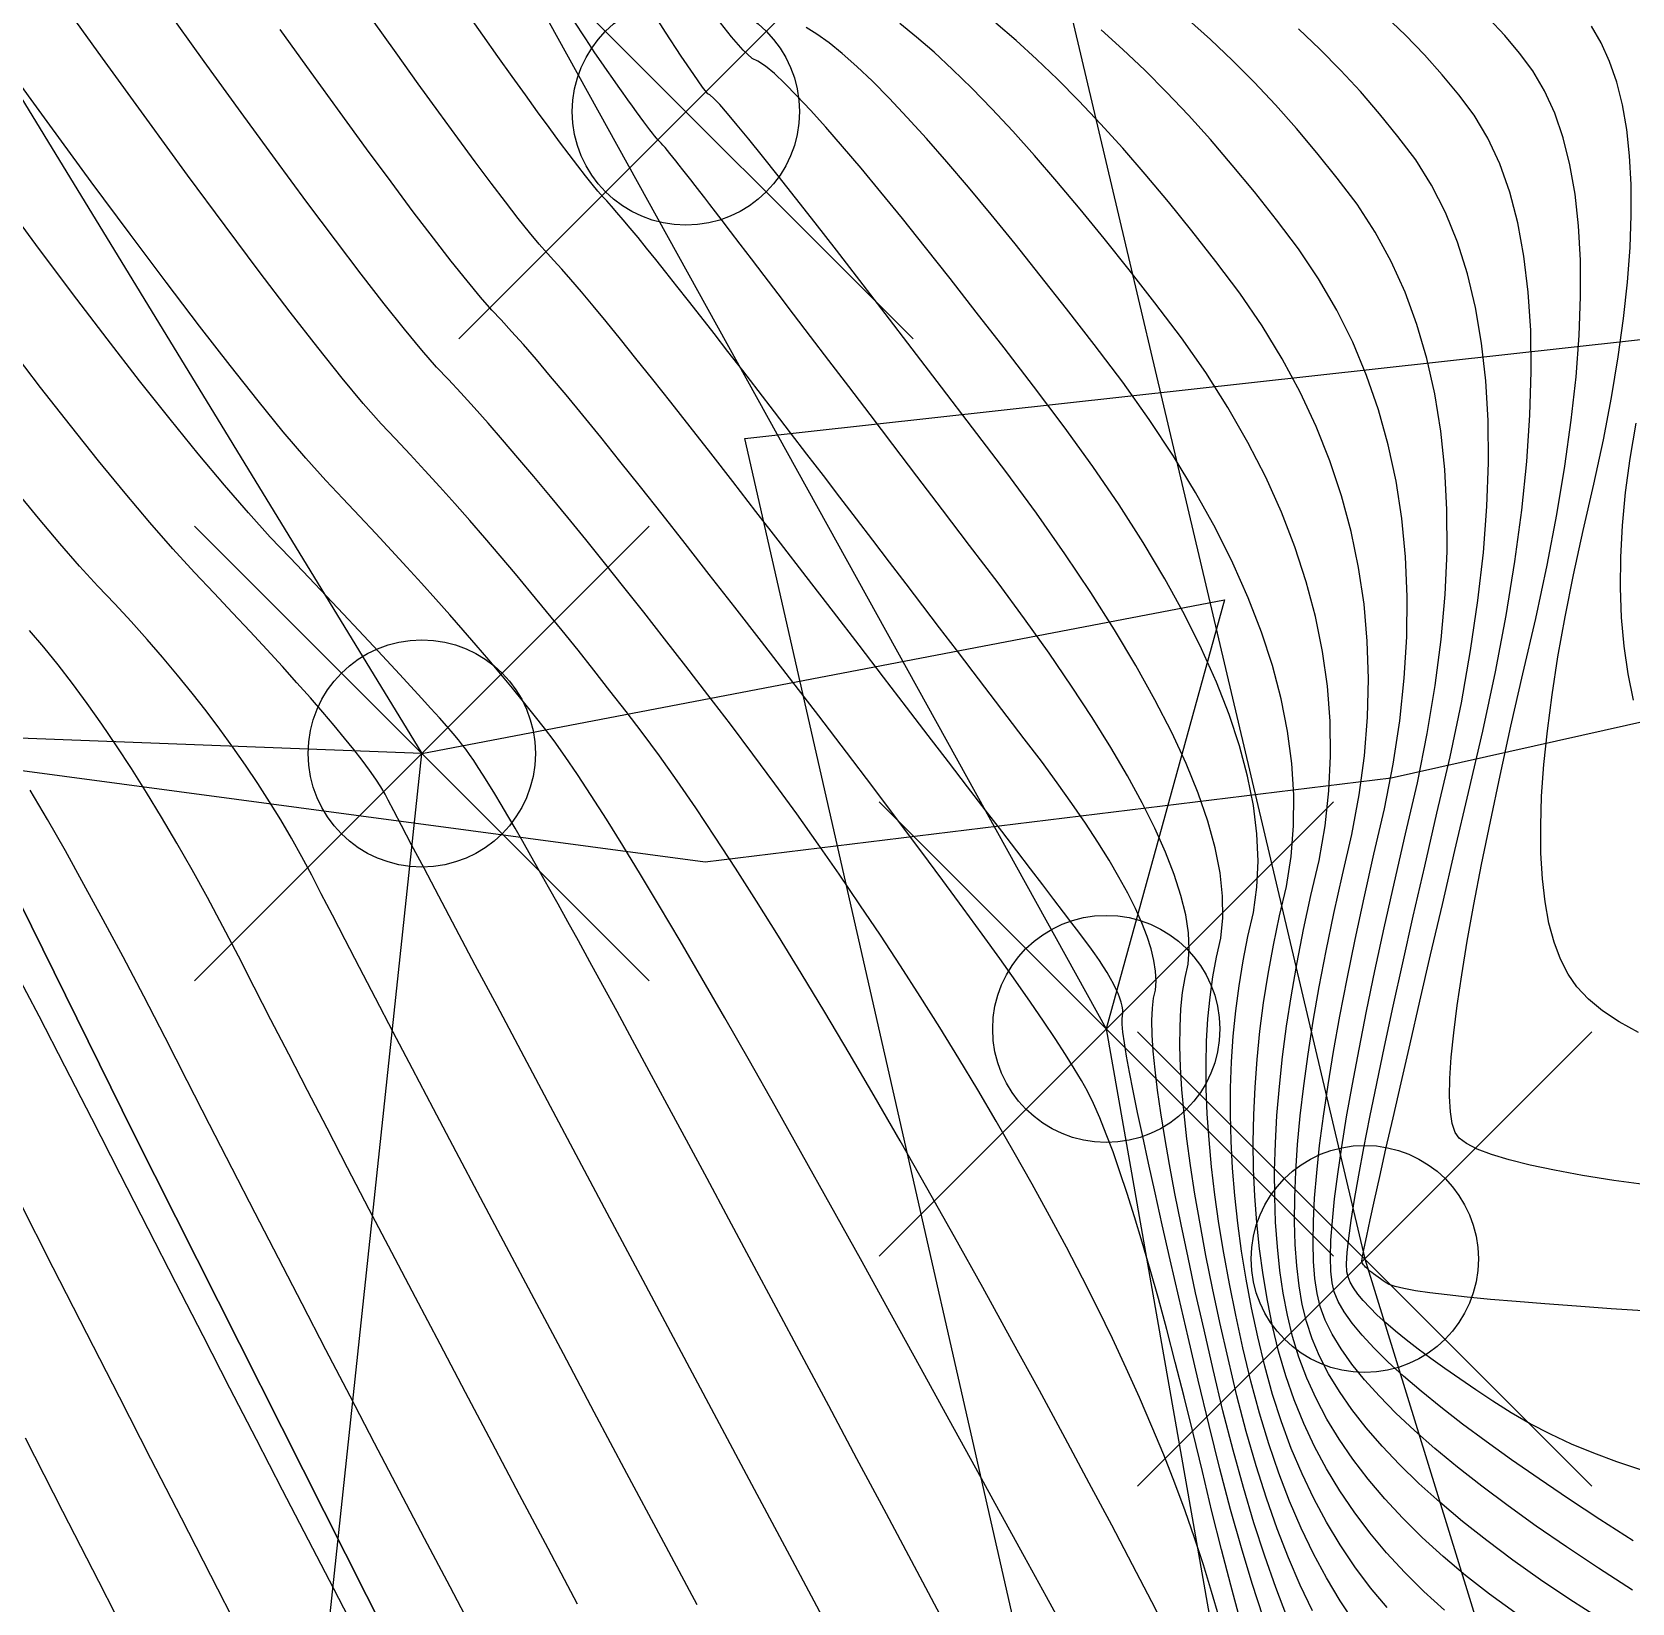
# Model space of a CAD drawing. Extents: x 83 to 1412852, y -76 to 4931706.
# Drawn here: x 1412638.54 to 1412644.17, y 4931551.01 to 4931556.54 of the extents above; entities that cross this region are included whole.
import ezdxf

# ---------------------------------------------------------------- set-up
doc = ezdxf.new("R2010")
doc.units = 0
doc.header["$MEASUREMENT"] = 0
doc.header["$PDMODE"] = 35
doc.header["$PDSIZE"] = 0.8
doc.layers.get('0').update_dxf_attribs({"color": 1, "linetype": 'CONTINUOUS'})
for name, color, linetype in [('Ground topo-Rev01', 1, 'CONTINUOUS'), ('New scratch layer', 1, 'CONTINUOUS'), ('nz-property-titles(LINZ DOWNLOAD)', 1, 'CONTINUOUS')]:
    doc.layers.add(name, color=color, linetype=linetype)

msp = doc.modelspace()

# ---------------------------------------------------------------- linework, layer by layer
for points in [[(1412628.11, 4931577.5), (1412633.05, 4931574.19), (1412634.96, 4931570.18), (1412641.65, 4931558.92), (1412643.23, 4931552.22), (1412645.18, 4931545.9), (1412648.78, 4931537.03), (1412651.34, 4931534.66), (1412654.11, 4931534.38), (1412662.28, 4931539.83)], [(1412637.51, 4931561.72), (1412642.32, 4931553.03), (1412642.88, 4931549.84), (1412643.18, 4931547.95), (1412643.64, 4931546.41)], [(1412642.5417, 4931550.8924), (1412642.4802, 4931551.0131), (1412642.4128, 4931551.1431), (1412642.3395, 4931551.2825), (1412642.2603, 4931551.4312), (1412642.1753, 4931551.5892), (1412642.0844, 4931551.7566), (1412641.9876, 4931551.9334), (1412641.8849, 4931552.1194), (1412641.7851, 4931552.2985), (1412641.6881, 4931552.4707), (1412641.594, 4931552.6358), (1412641.5027, 4931552.794), (1412641.4143, 4931552.9452), (1412641.3287, 4931553.0894), (1412641.246, 4931553.2266), (1412641.1661, 4931553.3569), (1412641.089, 4931553.4802), (1412641.0148, 4931553.5965), (1412640.9434, 4931553.7058), (1412640.8749, 4931553.8082), (1412640.8092, 4931553.9036), (1412640.7464, 4931553.992), (1412640.6864, 4931554.0734), (1412640.6292, 4931554.1479), (1412640.5725, 4931554.221), (1412640.5161, 4931554.2928), (1412640.4601, 4931554.3634), (1412640.4045, 4931554.4326), (1412640.3492, 4931554.5005), (1412640.2944, 4931554.5671), (1412640.2399, 4931554.6324), (1412640.1858, 4931554.6963), (1412640.1321, 4931554.759), (1412640.0788, 4931554.8204), (1412640.0258, 4931554.8804), (1412639.9732, 4931554.9391), (1412639.9211, 4931554.9966), (1412639.8693, 4931555.0527), (1412639.8178, 4931555.1075), (1412639.7668, 4931555.161), (1412639.7042, 4931555.2324), (1412639.63, 4931555.3217), (1412639.5442, 4931555.429), (1412639.4468, 4931555.5541), (1412639.3378, 4931555.6971), (1412639.2173, 4931555.8581), (1412639.0851, 4931556.0369), (1412638.9414, 4931556.2337), (1412638.7861, 4931556.4484), (1412638.6192, 4931556.6809)], [(1412642.7171, 4931550.958), (1412642.6909, 4931551.0497), (1412642.6622, 4931551.1429), (1412642.631, 4931551.2376), (1412642.5973, 4931551.3336), (1412642.561, 4931551.4311), (1412642.5222, 4931551.5299), (1412642.4808, 4931551.6302), (1412642.4369, 4931551.7319), (1412642.3905, 4931551.8351), (1412642.3416, 4931551.9396), (1412642.2901, 4931552.0456), (1412642.2361, 4931552.153), (1412642.1796, 4931552.2618), (1412642.1205, 4931552.372), (1412642.059, 4931552.4837), (1412641.9962, 4931552.5948), (1412641.9323, 4931552.7056), (1412641.8673, 4931552.8158), (1412641.8011, 4931552.9256), (1412641.7337, 4931553.0349), (1412641.6652, 4931553.1438), (1412641.5956, 4931553.2522), (1412641.5248, 4931553.3601), (1412641.4528, 4931553.4676), (1412641.3797, 4931553.5746), (1412641.3055, 4931553.6812), (1412641.2301, 4931553.7873), (1412641.1535, 4931553.8929), (1412641.0758, 4931553.9981), (1412640.9969, 4931554.1028), (1412640.9169, 4931554.207), (1412640.8393, 4931554.3074), (1412640.7641, 4931554.4041), (1412640.6913, 4931554.497), (1412640.6208, 4931554.5861), (1412640.5528, 4931554.6715), (1412640.4871, 4931554.753), (1412640.4238, 4931554.8308), (1412640.3629, 4931554.9048), (1412640.3044, 4931554.9751), (1412640.2483, 4931555.0415), (1412640.1946, 4931555.1042), (1412640.1433, 4931555.1631), (1412640.0944, 4931555.2182), (1412640.0478, 4931555.2695), (1412640.0037, 4931555.3171), (1412639.9619, 4931555.3608), (1412639.9103, 4931555.4198), (1412639.8489, 4931555.4938), (1412639.7777, 4931555.5831), (1412639.6966, 4931555.6874), (1412639.6057, 4931555.807), (1412639.505, 4931555.9417), (1412639.3945, 4931556.0915), (1412639.2741, 4931556.2565), (1412639.1439, 4931556.4366), (1412639.0039, 4931556.6319)], [(1412642.9562, 4931550.9607), (1412642.9165, 4931551.0635), (1412642.8777, 4931551.1735), (1412642.8397, 4931551.2907), (1412642.8026, 4931551.4151), (1412642.7663, 4931551.5467), (1412642.7308, 4931551.6855), (1412642.6962, 4931551.8314), (1412642.6642, 4931551.97), (1412642.6347, 4931552.1013), (1412642.6079, 4931552.2252), (1412642.5836, 4931552.3418), (1412642.5618, 4931552.4509), (1412642.5427, 4931552.5528), (1412642.5261, 4931552.6473), (1412642.5121, 4931552.7344), (1412642.5007, 4931552.8142), (1412642.4919, 4931552.8866), (1412642.4856, 4931552.9517), (1412642.4819, 4931553.0095), (1412642.4808, 4931553.0598), (1412642.4823, 4931553.1028), (1412642.4863, 4931553.1385), (1412642.4929, 4931553.1668), (1412642.4954, 4931553.1983), (1412642.4937, 4931553.233), (1412642.4877, 4931553.2708), (1412642.4777, 4931553.3118), (1412642.4634, 4931553.356), (1412642.445, 4931553.4034), (1412642.4224, 4931553.4539), (1412642.3956, 4931553.5076), (1412642.3647, 4931553.5645), (1412642.3296, 4931553.6246), (1412642.2903, 4931553.6878), (1412642.2468, 4931553.7543), (1412642.1992, 4931553.8238), (1412642.1474, 4931553.8966), (1412642.0914, 4931553.9725), (1412642.0312, 4931554.0517), (1412641.9712, 4931554.1305), (1412641.9115, 4931554.209), (1412641.8519, 4931554.2872), (1412641.7924, 4931554.3652), (1412641.7332, 4931554.4428), (1412641.6742, 4931554.5202), (1412641.6154, 4931554.5973), (1412641.5567, 4931554.6741), (1412641.4982, 4931554.7506), (1412641.44, 4931554.8268), (1412641.3819, 4931554.9027), (1412641.324, 4931554.9783), (1412641.2662, 4931555.0536), (1412641.2087, 4931555.1287), (1412641.1514, 4931555.2034), (1412641.0942, 4931555.2779), (1412641.0398, 4931555.3486), (1412640.988, 4931555.4155), (1412640.939, 4931555.4788), (1412640.8927, 4931555.5383), (1412640.849, 4931555.594), (1412640.8081, 4931555.646), (1412640.7698, 4931555.6943), (1412640.7343, 4931555.7388), (1412640.7015, 4931555.7796), (1412640.6714, 4931555.8166), (1412640.6439, 4931555.8499), (1412640.6192, 4931555.8795), (1412640.5972, 4931555.9053), (1412640.5778, 4931555.9274), (1412640.5612, 4931555.9457), (1412640.5473, 4931555.9603), (1412640.5301, 4931555.9799), (1412640.5096, 4931556.0046), (1412640.4859, 4931556.0344), (1412640.4589, 4931556.0691), (1412640.4286, 4931556.109), (1412640.395, 4931556.1539), (1412640.3582, 4931556.2038), (1412640.318, 4931556.2588), (1412640.2746, 4931556.3189), (1412640.228, 4931556.384), (1412640.178, 4931556.4541), (1412640.1248, 4931556.5293), (1412640.0683, 4931556.6096)], [(1412643.1937, 4931550.9402), (1412643.1429, 4931551.0163), (1412643.0948, 4931551.097), (1412643.0491, 4931551.1823), (1412643.006, 4931551.2722), (1412642.9655, 4931551.3667), (1412642.9275, 4931551.4657), (1412642.892, 4931551.5693), (1412642.8591, 4931551.6775), (1412642.8287, 4931551.7903), (1412642.8009, 4931551.9076), (1412642.7758, 4931552.0218), (1412642.7534, 4931552.1327), (1412642.7336, 4931552.2404), (1412642.7166, 4931552.3449), (1412642.7023, 4931552.4463), (1412642.6907, 4931552.5444), (1412642.6819, 4931552.6393), (1412642.6757, 4931552.731), (1412642.6722, 4931552.8195), (1412642.6714, 4931552.9048), (1412642.6733, 4931552.9869), (1412642.678, 4931553.0658), (1412642.6853, 4931553.1415), (1412642.6953, 4931553.2139), (1412642.7081, 4931553.2832), (1412642.7235, 4931553.3493), (1412642.7307, 4931553.4208), (1412642.7297, 4931553.4977), (1412642.7204, 4931553.5801), (1412642.7028, 4931553.668), (1412642.6771, 4931553.7613), (1412642.6431, 4931553.86), (1412642.6008, 4931553.9642), (1412642.5503, 4931554.0738), (1412642.4915, 4931554.1888), (1412642.4245, 4931554.3093), (1412642.3493, 4931554.4353), (1412642.2658, 4931554.5666), (1412642.1741, 4931554.7035), (1412642.0741, 4931554.8457), (1412641.9659, 4931554.9934), (1412641.8494, 4931555.1466), (1412641.7398, 4931555.2904), (1412641.637, 4931555.4248), (1412641.5411, 4931555.5498), (1412641.452, 4931555.6655), (1412641.3698, 4931555.7718), (1412641.2945, 4931555.8687), (1412641.226, 4931555.9563), (1412641.1643, 4931556.0345), (1412641.1095, 4931556.1033), (1412641.0616, 4931556.1627), (1412641.0205, 4931556.2128), (1412640.9862, 4931556.2535), (1412640.9588, 4931556.2848), (1412640.9383, 4931556.3068), (1412640.9246, 4931556.3193), (1412640.9177, 4931556.3226), (1412640.8986, 4931556.3463), (1412640.8673, 4931556.3905), (1412640.8236, 4931556.4552), (1412640.7678, 4931556.5404), (1412640.6996, 4931556.6461)], [(1412642.8718, 4931550.9591), (1412642.8338, 4931551.0769), (1412642.7959, 4931551.2032), (1412642.7579, 4931551.338), (1412642.7199, 4931551.4813), (1412642.6819, 4931551.6331), (1412642.6439, 4931551.7933), (1412642.6084, 4931551.9442), (1412642.5754, 4931552.0856), (1412642.545, 4931552.2176), (1412642.517, 4931552.3402), (1412642.4916, 4931552.4533), (1412642.4687, 4931552.557), (1412642.4483, 4931552.6513), (1412642.4304, 4931552.7361), (1412642.415, 4931552.8116), (1412642.4021, 4931552.8776), (1412642.3917, 4931552.9341), (1412642.3839, 4931552.9813), (1412642.3786, 4931553.019), (1412642.3757, 4931553.0473), (1412642.3754, 4931553.0662), (1412642.3776, 4931553.0756), (1412642.3785, 4931553.0861), (1412642.3779, 4931553.0977), (1412642.3759, 4931553.1103), (1412642.3726, 4931553.1239), (1412642.3678, 4931553.1387), (1412642.3617, 4931553.1545), (1412642.3541, 4931553.1713), (1412642.3452, 4931553.1892), (1412642.3349, 4931553.2082), (1412642.3232, 4931553.2282), (1412642.3101, 4931553.2493), (1412642.2956, 4931553.2714), (1412642.2797, 4931553.2946), (1412642.2625, 4931553.3189), (1412642.2438, 4931553.3442), (1412642.2237, 4931553.3706), (1412642.199, 4931553.403), (1412642.1695, 4931553.4416), (1412642.1354, 4931553.4863), (1412642.0965, 4931553.5371), (1412642.053, 4931553.594), (1412642.0047, 4931553.657), (1412641.9518, 4931553.7262), (1412641.8941, 4931553.8014), (1412641.8318, 4931553.8827), (1412641.7647, 4931553.9702), (1412641.693, 4931554.0637), (1412641.6165, 4931554.1634), (1412641.5354, 4931554.2691), (1412641.4495, 4931554.381), (1412641.359, 4931554.499), (1412641.2637, 4931554.6231), (1412641.173, 4931554.7409), (1412641.0867, 4931554.8526), (1412641.005, 4931554.9579), (1412640.9278, 4931555.0571), (1412640.855, 4931555.15), (1412640.7868, 4931555.2367), (1412640.7231, 4931555.3171), (1412640.6639, 4931555.3913), (1412640.6091, 4931555.4593), (1412640.5589, 4931555.521), (1412640.5132, 4931555.5765), (1412640.472, 4931555.6258), (1412640.4353, 4931555.6688), (1412640.4031, 4931555.7056), (1412640.3754, 4931555.7361), (1412640.3522, 4931555.7605), (1412640.3235, 4931555.7932), (1412640.2894, 4931555.8343), (1412640.2498, 4931555.8839), (1412640.2048, 4931555.9419), (1412640.1543, 4931556.0083), (1412640.0983, 4931556.0831), (1412640.0369, 4931556.1664), (1412639.9701, 4931556.258), (1412639.8977, 4931556.3581), (1412639.8199, 4931556.4666), (1412639.7367, 4931556.5835)], [(1412643.0457, 4931550.981), (1412643.0026, 4931551.0715), (1412642.9613, 4931551.1678), (1412642.9216, 4931551.2701), (1412642.8836, 4931551.3782), (1412642.8473, 4931551.4922), (1412642.8127, 4931551.6121), (1412642.7798, 4931551.7379), (1412642.7486, 4931551.8695), (1412642.72, 4931551.9959), (1412642.6941, 4931552.117), (1412642.6708, 4931552.2328), (1412642.6501, 4931552.3433), (1412642.6321, 4931552.4486), (1412642.6167, 4931552.5486), (1412642.604, 4931552.6433), (1412642.5939, 4931552.7327), (1412642.5864, 4931552.8169), (1412642.5816, 4931552.8957), (1412642.5795, 4931552.9693), (1412642.5799, 4931553.0376), (1412642.583, 4931553.1006), (1412642.5888, 4931553.1584), (1412642.5972, 4931553.2109), (1412642.6082, 4931553.2581), (1412642.6123, 4931553.3105), (1412642.6094, 4931553.3683), (1412642.5996, 4931553.4314), (1412642.5828, 4931553.4997), (1412642.559, 4931553.5734), (1412642.5283, 4931553.6523), (1412642.4907, 4931553.7366), (1412642.4461, 4931553.8261), (1412642.3945, 4931553.9209), (1412642.336, 4931554.021), (1412642.2705, 4931554.1264), (1412642.198, 4931554.2371), (1412642.1186, 4931554.3531), (1412642.0323, 4931554.4743), (1412641.939, 4931554.6009), (1412641.8387, 4931554.7328), (1412641.7435, 4931554.8579), (1412641.6534, 4931554.9764), (1412641.5683, 4931555.0882), (1412641.4884, 4931555.1933), (1412641.4135, 4931555.2917), (1412641.3437, 4931555.3834), (1412641.2789, 4931555.4684), (1412641.2193, 4931555.5468), (1412641.1647, 4931555.6184), (1412641.1152, 4931555.6834), (1412641.0708, 4931555.7416), (1412641.0314, 4931555.7932), (1412640.9971, 4931555.8381), (1412640.9679, 4931555.8763), (1412640.9438, 4931555.9078), (1412640.9247, 4931555.9326), (1412640.9066, 4931555.9562), (1412640.8893, 4931555.9785), (1412640.873, 4931555.9996), (1412640.8576, 4931556.0194), (1412640.843, 4931556.038), (1412640.8294, 4931556.0553), (1412640.8166, 4931556.0714), (1412640.8048, 4931556.0863), (1412640.7938, 4931556.0999), (1412640.7838, 4931556.1122), (1412640.7746, 4931556.1233), (1412640.7664, 4931556.1332), (1412640.7591, 4931556.1418), (1412640.7526, 4931556.1491), (1412640.7471, 4931556.1552), (1412640.7424, 4931556.1601), (1412640.7367, 4931556.1666), (1412640.7299, 4931556.1749), (1412640.722, 4931556.1848), (1412640.713, 4931556.1964), (1412640.7029, 4931556.2097), (1412640.6917, 4931556.2246), (1412640.6794, 4931556.2413), (1412640.666, 4931556.2596), (1412640.6515, 4931556.2796), (1412640.636, 4931556.3013), (1412640.6193, 4931556.3247), (1412640.6016, 4931556.3498), (1412640.5828, 4931556.3765), (1412640.5628, 4931556.405), (1412640.5418, 4931556.4351), (1412640.5197, 4931556.4669), (1412640.4871, 4931556.516), (1412640.4439, 4931556.5824)], [(1412643.3088, 4931550.9923), (1412643.2504, 4931551.0626), (1412643.1954, 4931551.1362), (1412643.1438, 4931551.213), (1412643.0956, 4931551.2932), (1412643.0508, 4931551.3766), (1412643.0093, 4931551.4633), (1412642.9713, 4931551.5532), (1412642.9367, 4931551.6464), (1412642.9055, 4931551.7429), (1412642.8777, 4931551.8427), (1412642.8532, 4931551.9457), (1412642.8316, 4931552.0476), (1412642.8127, 4931552.1484), (1412642.7965, 4931552.248), (1412642.7832, 4931552.3465), (1412642.7726, 4931552.4439), (1412642.7648, 4931552.5402), (1412642.7597, 4931552.6353), (1412642.7574, 4931552.7293), (1412642.7579, 4931552.8221), (1412642.7612, 4931552.9139), (1412642.7672, 4931553.0045), (1412642.776, 4931553.0939), (1412642.7875, 4931553.1823), (1412642.8019, 4931553.2695), (1412642.8189, 4931553.3555), (1412642.8388, 4931553.4405), (1412642.8506, 4931553.5291), (1412642.8544, 4931553.6213), (1412642.8501, 4931553.7171), (1412642.8379, 4931553.8166), (1412642.8175, 4931553.9197), (1412642.7892, 4931554.0264), (1412642.7527, 4931554.1367), (1412642.7083, 4931554.2507), (1412642.6558, 4931554.3683), (1412642.5953, 4931554.4895), (1412642.5267, 4931554.6144), (1412642.4501, 4931554.7429), (1412642.3655, 4931554.875), (1412642.2728, 4931555.0108), (1412642.1721, 4931555.1502), (1412642.0633, 4931555.2932), (1412641.9601, 4931555.4279), (1412641.8624, 4931555.5542), (1412641.7702, 4931555.6722), (1412641.6835, 4931555.7819), (1412641.6023, 4931555.8832), (1412641.5266, 4931555.9762), (1412641.4565, 4931556.0609), (1412641.3918, 4931556.1372), (1412641.3327, 4931556.2052), (1412641.2791, 4931556.2648), (1412641.231, 4931556.3161), (1412641.1884, 4931556.3591), (1412641.1513, 4931556.3938), (1412641.1197, 4931556.4201), (1412641.0937, 4931556.438), (1412641.0732, 4931556.4477), (1412641.0421, 4931556.476), (1412641.0004, 4931556.5231), (1412640.9483, 4931556.5888)], [(1412643.5104, 4931550.9837), (1412643.4384, 4931551.0489), (1412643.3706, 4931551.116), (1412643.3071, 4931551.185), (1412643.2478, 4931551.2561), (1412643.1928, 4931551.3291), (1412643.142, 4931551.404), (1412643.0955, 4931551.481), (1412643.0532, 4931551.5599), (1412643.0152, 4931551.6407), (1412642.9814, 4931551.7235), (1412642.9519, 4931551.8083), (1412642.9266, 4931551.8951), (1412642.9056, 4931551.9838), (1412642.8873, 4931552.0735), (1412642.872, 4931552.1641), (1412642.8594, 4931552.2556), (1412642.8497, 4931552.3481), (1412642.8428, 4931552.4416), (1412642.8388, 4931552.536), (1412642.8376, 4931552.6313), (1412642.8392, 4931552.7276), (1412642.8437, 4931552.8248), (1412642.8509, 4931552.9229), (1412642.861, 4931553.022), (1412642.874, 4931553.1221), (1412642.8898, 4931553.2231), (1412642.9084, 4931553.325), (1412642.9298, 4931553.4279), (1412642.9541, 4931553.5317), (1412642.9705, 4931553.6374), (1412642.9791, 4931553.7448), (1412642.9799, 4931553.8541), (1412642.9729, 4931553.9652), (1412642.958, 4931554.0781), (1412642.9352, 4931554.1928), (1412642.9047, 4931554.3093), (1412642.8663, 4931554.4276), (1412642.8201, 4931554.5478), (1412642.766, 4931554.6698), (1412642.7042, 4931554.7936), (1412642.6345, 4931554.9192), (1412642.5569, 4931555.0466), (1412642.4715, 4931555.1758), (1412642.3783, 4931555.3069), (1412642.2773, 4931555.4398), (1412642.1804, 4931555.5653), (1412642.0877, 4931555.6836), (1412641.9992, 4931555.7946), (1412641.9149, 4931555.8982), (1412641.8347, 4931555.9946), (1412641.7587, 4931556.0837), (1412641.6869, 4931556.1654), (1412641.6193, 4931556.2399), (1412641.5559, 4931556.3071), (1412641.4966, 4931556.3669), (1412641.4415, 4931556.4195), (1412641.3905, 4931556.4647), (1412641.3438, 4931556.5027), (1412641.3012, 4931556.5334), (1412641.2628, 4931556.5567)], [(1412643.7581, 4931550.975), (1412643.669, 4931551.0402), (1412643.5851, 4931551.106), (1412643.5062, 4931551.1725), (1412643.4325, 4931551.2396), (1412643.3638, 4931551.3075), (1412643.3003, 4931551.3759), (1412643.2418, 4931551.4451), (1412643.1885, 4931551.5149), (1412643.1402, 4931551.5853), (1412643.0971, 4931551.6564), (1412643.0591, 4931551.7282), (1412643.0261, 4931551.8006), (1412642.9983, 4931551.8737), (1412642.9755, 4931551.9475), (1412642.9579, 4931552.0219), (1412642.9431, 4931552.0993), (1412642.9313, 4931552.1798), (1412642.9223, 4931552.2632), (1412642.9163, 4931552.3497), (1412642.9131, 4931552.4392), (1412642.9128, 4931552.5318), (1412642.9155, 4931552.6273), (1412642.921, 4931552.7258), (1412642.9294, 4931552.8274), (1412642.9407, 4931552.932), (1412642.9549, 4931553.0396), (1412642.972, 4931553.1502), (1412642.992, 4931553.2639), (1412643.0149, 4931553.3806), (1412643.0407, 4931553.5002), (1412643.0694, 4931553.6229), (1412643.0904, 4931553.7456), (1412643.1039, 4931553.8683), (1412643.1097, 4931553.991), (1412643.1079, 4931554.1137), (1412643.0984, 4931554.2365), (1412643.0813, 4931554.3592), (1412643.0567, 4931554.4819), (1412643.0243, 4931554.6046), (1412642.9844, 4931554.7273), (1412642.9368, 4931554.85), (1412642.8816, 4931554.9727), (1412642.8188, 4931555.0955), (1412642.7483, 4931555.2182), (1412642.6703, 4931555.3409), (1412642.5846, 4931555.4636), (1412642.4912, 4931555.5863), (1412642.4007, 4931555.7028), (1412642.3131, 4931555.813), (1412642.2283, 4931555.9169), (1412642.1463, 4931556.0146), (1412642.0672, 4931556.106), (1412641.9909, 4931556.1911), (1412641.9174, 4931556.27), (1412641.8468, 4931556.3426), (1412641.779, 4931556.4089), (1412641.7141, 4931556.469), (1412641.652, 4931556.5228), (1412641.5927, 4931556.5704)], [(1412644.0619, 4931550.9504), (1412643.9525, 4931551.0208), (1412643.8489, 4931551.0906), (1412643.7513, 4931551.1598), (1412643.6597, 4931551.2283), (1412643.574, 4931551.2961), (1412643.4943, 4931551.3633), (1412643.4206, 4931551.4299), (1412643.3527, 4931551.4958), (1412643.2909, 4931551.5611), (1412643.235, 4931551.6257), (1412643.185, 4931551.6897), (1412643.141, 4931551.753), (1412643.1029, 4931551.8157), (1412643.0708, 4931551.8778), (1412643.0447, 4931551.9391), (1412643.0245, 4931551.9999), (1412643.0102, 4931552.06), (1412642.9989, 4931552.1252), (1412642.9906, 4931552.1955), (1412642.9852, 4931552.2709), (1412642.9828, 4931552.3513), (1412642.9833, 4931552.4369), (1412642.9869, 4931552.5275), (1412642.9933, 4931552.6233), (1412643.0027, 4931552.7241), (1412643.0151, 4931552.8301), (1412643.0305, 4931552.9411), (1412643.0488, 4931553.0572), (1412643.07, 4931553.1784), (1412643.0943, 4931553.3047), (1412643.1214, 4931553.4361), (1412643.1516, 4931553.5726), (1412643.1847, 4931553.7142), (1412643.2103, 4931553.8539), (1412643.2286, 4931553.9919), (1412643.2394, 4931554.128), (1412643.2429, 4931554.2623), (1412643.2389, 4931554.3949), (1412643.2274, 4931554.5256), (1412643.2086, 4931554.6544), (1412643.1823, 4931554.7815), (1412643.1487, 4931554.9068), (1412643.1076, 4931555.0302), (1412643.0591, 4931555.1519), (1412643.0031, 4931555.2717), (1412642.9398, 4931555.3897), (1412642.869, 4931555.506), (1412642.7908, 4931555.6203), (1412642.7052, 4931555.7329), (1412642.6211, 4931555.8403), (1412642.5385, 4931555.9424), (1412642.4573, 4931556.0393), (1412642.3777, 4931556.131), (1412642.2996, 4931556.2174), (1412642.223, 4931556.2986), (1412642.1479, 4931556.3746), (1412642.0743, 4931556.4453), (1412642.0022, 4931556.5108), (1412641.9316, 4931556.5711)], [(1412644.1749, 4931551.2274), (1412644.0576, 4931551.3028), (1412643.9472, 4931551.3755), (1412643.8437, 4931551.4455), (1412643.7471, 4931551.5127), (1412643.6573, 4931551.5771), (1412643.5743, 4931551.6388), (1412643.4983, 4931551.6978), (1412643.429, 4931551.754), (1412643.3667, 4931551.8074), (1412643.3112, 4931551.8581), (1412643.2626, 4931551.9061), (1412643.2208, 4931551.9513), (1412643.1859, 4931551.9938), (1412643.1578, 4931552.0335), (1412643.1367, 4931552.0705), (1412643.1223, 4931552.1047), (1412643.1149, 4931552.1362), (1412643.1105, 4931552.1769), (1412643.1092, 4931552.2269), (1412643.111, 4931552.2861), (1412643.1159, 4931552.3545), (1412643.1239, 4931552.4322), (1412643.1349, 4931552.5191), (1412643.1491, 4931552.6153), (1412643.1663, 4931552.7207), (1412643.1866, 4931552.8353), (1412643.21, 4931552.9592), (1412643.2365, 4931553.0924), (1412643.2661, 4931553.2347), (1412643.2987, 4931553.3863), (1412643.3345, 4931553.5472), (1412643.3733, 4931553.7173), (1412643.4152, 4931553.8966), (1412643.4502, 4931554.0705), (1412643.4781, 4931554.2389), (1412643.499, 4931554.4019), (1412643.5129, 4931554.5595), (1412643.5198, 4931554.7116), (1412643.5196, 4931554.8583), (1412643.5125, 4931554.9996), (1412643.4984, 4931555.1354), (1412643.4772, 4931555.2658), (1412643.4491, 4931555.3907), (1412643.4139, 4931555.5102), (1412643.3718, 4931555.6243), (1412643.3226, 4931555.7329), (1412643.2664, 4931555.8361), (1412643.2033, 4931555.9338), (1412643.1331, 4931556.0261), (1412643.0617, 4931556.1152), (1412642.9892, 4931556.2012), (1412642.9155, 4931556.284), (1412642.8406, 4931556.3637), (1412642.7645, 4931556.4402), (1412642.6873, 4931556.5135), (1412642.6089, 4931556.5837)], [(1412644.2023, 4931551.4773), (1412644.1174, 4931551.5055), (1412644.0361, 4931551.5357), (1412643.9582, 4931551.5682), (1412643.8837, 4931551.6028), (1412643.8128, 4931551.6396), (1412643.7454, 4931551.6786), (1412643.6814, 4931551.7197), (1412643.6212, 4931551.7594), (1412643.5648, 4931551.7975), (1412643.512, 4931551.8342), (1412643.4631, 4931551.8693), (1412643.4178, 4931551.903), (1412643.3763, 4931551.9351), (1412643.3386, 4931551.9658), (1412643.3046, 4931551.995), (1412643.2743, 4931552.0226), (1412643.2478, 4931552.0488), (1412643.225, 4931552.0734), (1412643.2059, 4931552.0966), (1412643.1906, 4931552.1183), (1412643.1791, 4931552.1384), (1412643.1713, 4931552.1571), (1412643.1672, 4931552.1743), (1412643.1663, 4931552.2028), (1412643.1685, 4931552.2426), (1412643.1739, 4931552.2937), (1412643.1824, 4931552.3561), (1412643.1941, 4931552.4299), (1412643.2089, 4931552.5149), (1412643.2269, 4931552.6113), (1412643.2481, 4931552.719), (1412643.2723, 4931552.838), (1412643.2998, 4931552.9683), (1412643.3304, 4931553.1099), (1412643.3641, 4931553.2629), (1412643.401, 4931553.4271), (1412643.441, 4931553.6027), (1412643.4842, 4931553.7896), (1412643.5305, 4931553.9878), (1412643.5701, 4931554.1788), (1412643.6028, 4931554.3625), (1412643.6287, 4931554.5389), (1412643.6479, 4931554.7081), (1412643.6602, 4931554.87), (1412643.6657, 4931555.0247), (1412643.6645, 4931555.1722), (1412643.6564, 4931555.3123), (1412643.6415, 4931555.4453), (1412643.6199, 4931555.5709), (1412643.5914, 4931555.6894), (1412643.5561, 4931555.8005), (1412643.514, 4931555.9045), (1412643.4652, 4931556.0011), (1412643.4095, 4931556.0905), (1412643.347, 4931556.1727), (1412643.282, 4931556.2527), (1412643.2145, 4931556.3306), (1412643.1445, 4931556.4064), (1412643.072, 4931556.4801), (1412642.997, 4931556.5516)], [(1412644.2286, 4931552.0363), (1412644.0972, 4931552.0449), (1412643.9758, 4931552.0533), (1412643.8646, 4931552.0616), (1412643.7634, 4931552.0698), (1412643.6722, 4931552.0778), (1412643.5911, 4931552.0856), (1412643.5201, 4931552.0933), (1412643.4591, 4931552.1009), (1412643.4082, 4931552.1083), (1412643.3674, 4931552.1156), (1412643.3366, 4931552.1228), (1412643.3159, 4931552.1298), (1412643.3052, 4931552.1366), (1412643.2952, 4931552.1432), (1412643.2858, 4931552.1496), (1412643.277, 4931552.1557), (1412643.2688, 4931552.1616), (1412643.2613, 4931552.1672), (1412643.2544, 4931552.1725), (1412643.2481, 4931552.1776), (1412643.2424, 4931552.1825), (1412643.2374, 4931552.1871), (1412643.233, 4931552.1915), (1412643.2292, 4931552.1956), (1412643.226, 4931552.1994), (1412643.2234, 4931552.203), (1412643.2215, 4931552.2064), (1412643.2202, 4931552.2095), (1412643.2195, 4931552.2124), (1412643.2221, 4931552.2286), (1412643.2278, 4931552.2583), (1412643.2368, 4931552.3013), (1412643.249, 4931552.3577), (1412643.2644, 4931552.4275), (1412643.283, 4931552.5107), (1412643.3048, 4931552.6073), (1412643.3298, 4931552.7173), (1412643.3581, 4931552.8406), (1412643.3895, 4931552.9774), (1412643.4242, 4931553.1275), (1412643.4621, 4931553.291), (1412643.5032, 4931553.468), (1412643.5475, 4931553.6583), (1412643.5951, 4931553.862), (1412643.6458, 4931554.079), (1412643.69, 4931554.2871), (1412643.7275, 4931554.486), (1412643.7585, 4931554.6759), (1412643.7829, 4931554.8567), (1412643.8007, 4931555.0284), (1412643.8118, 4931555.1911), (1412643.8164, 4931555.3447), (1412643.8144, 4931555.4893), (1412643.8058, 4931555.6248), (1412643.7906, 4931555.7512), (1412643.7688, 4931555.8685), (1412643.7405, 4931555.9768), (1412643.7055, 4931556.076), (1412643.6639, 4931556.1662), (1412643.6157, 4931556.2472), (1412643.561, 4931556.3193), (1412643.5024, 4931556.3902), (1412643.4399, 4931556.46), (1412643.3736, 4931556.5288), (1412643.3034, 4931556.5964)], [(1412644.2298, 4931552.4797), (1412644.1073, 4931552.4969), (1412643.9969, 4931552.5144), (1412643.8985, 4931552.5323), (1412643.8122, 4931552.5504), (1412643.738, 4931552.5689), (1412643.6759, 4931552.5876), (1412643.6259, 4931552.6067), (1412643.5879, 4931552.6261), (1412643.562, 4931552.6458), (1412643.5482, 4931552.6658), (1412643.5381, 4931552.6968), (1412643.5317, 4931552.7387), (1412643.529, 4931552.7916), (1412643.53, 4931552.8554), (1412643.5348, 4931552.9302), (1412643.5433, 4931553.0159), (1412643.5555, 4931553.1126), (1412643.5714, 4931553.2202), (1412643.591, 4931553.3388), (1412643.6144, 4931553.4683), (1412643.6414, 4931553.6088), (1412643.6722, 4931553.7603), (1412643.7067, 4931553.9227), (1412643.7449, 4931554.096), (1412643.7868, 4931554.2803), (1412643.8325, 4931554.4756), (1412643.8723, 4931554.6625), (1412643.9064, 4931554.8411), (1412643.9347, 4931555.0113), (1412643.9571, 4931555.1732), (1412643.9738, 4931555.3268), (1412643.9847, 4931555.472), (1412643.9898, 4931555.6089), (1412643.9891, 4931555.7375), (1412643.9826, 4931555.8577), (1412643.9703, 4931555.9696), (1412643.9522, 4931556.0731), (1412643.9284, 4931556.1683), (1412643.8987, 4931556.2552), (1412643.8632, 4931556.3338), (1412643.822, 4931556.404), (1412643.7749, 4931556.4658), (1412643.7227, 4931556.5277), (1412643.6653, 4931556.5894)], [(1412644.1941, 4931553.0179), (1412644.1259, 4931553.0549), (1412644.067, 4931553.094), (1412644.0173, 4931553.135), (1412643.977, 4931553.178), (1412643.9459, 4931553.2231), (1412643.9191, 4931553.2755), (1412643.8967, 4931553.3353), (1412643.8785, 4931553.4025), (1412643.8648, 4931553.4771), (1412643.8553, 4931553.5591), (1412643.8502, 4931553.6485), (1412643.8494, 4931553.7452), (1412643.8529, 4931553.8493), (1412643.8608, 4931553.9609), (1412643.873, 4931554.0798), (1412643.8895, 4931554.2061), (1412643.9103, 4931554.3398), (1412643.9355, 4931554.4809), (1412643.965, 4931554.6293), (1412643.9988, 4931554.7852), (1412644.037, 4931554.9484), (1412644.0703, 4931555.1047), (1412644.0988, 4931555.254), (1412644.1224, 4931555.3963), (1412644.1412, 4931555.5317), (1412644.1552, 4931555.6601), (1412644.1643, 4931555.7815), (1412644.1685, 4931555.896), (1412644.1679, 4931556.0035), (1412644.1625, 4931556.104), (1412644.1522, 4931556.1975), (1412644.1371, 4931556.2841), (1412644.1172, 4931556.3637), (1412644.0923, 4931556.4363), (1412644.0627, 4931556.502), (1412644.0282, 4931556.5607)], [(1412642.7905, 4931550.9533), (1412642.7581, 4931551.0714), (1412642.7253, 4931551.1972), (1412642.6922, 4931551.3308), (1412642.6587, 4931551.4721), (1412642.626, 4931551.6068), (1412642.5942, 4931551.7351), (1412642.5631, 4931551.8568), (1412642.5328, 4931551.9721), (1412642.5034, 4931552.0808), (1412642.4748, 4931552.1831), (1412642.4469, 4931552.2788), (1412642.4199, 4931552.3681), (1412642.3937, 4931552.4508), (1412642.3683, 4931552.527), (1412642.3437, 4931552.5968), (1412642.32, 4931552.66), (1412642.297, 4931552.7167), (1412642.2749, 4931552.767), (1412642.2535, 4931552.8107), (1412642.233, 4931552.8479), (1412642.2073, 4931552.8912), (1412642.1765, 4931552.9405), (1412642.1405, 4931552.9958), (1412642.0994, 4931553.0572), (1412642.0531, 4931553.1247), (1412642.0017, 4931553.1982), (1412641.9452, 4931553.2778), (1412641.8835, 4931553.3634), (1412641.8166, 4931553.4551), (1412641.7446, 4931553.5528), (1412641.6675, 4931553.6566), (1412641.5852, 4931553.7664), (1412641.4978, 4931553.8822), (1412641.4052, 4931554.0042), (1412641.3075, 4931554.1321), (1412641.2046, 4931554.2661), (1412641.1062, 4931554.3939), (1412641.0121, 4931554.5154), (1412640.9224, 4931554.6307), (1412640.8372, 4931554.7397), (1412640.7563, 4931554.8425), (1412640.6798, 4931554.939), (1412640.6077, 4931555.0293), (1412640.5401, 4931555.1133), (1412640.4768, 4931555.1911), (1412640.4179, 4931555.2626), (1412640.3634, 4931555.3279), (1412640.3134, 4931555.387), (1412640.2677, 4931555.4398), (1412640.2264, 4931555.4863), (1412640.1895, 4931555.5266), (1412640.1571, 4931555.5606), (1412640.1169, 4931555.6065), (1412640.0692, 4931555.6641), (1412640.0138, 4931555.7335), (1412639.9507, 4931555.8147), (1412639.88, 4931555.9076), (1412639.8017, 4931556.0124), (1412639.7157, 4931556.1289), (1412639.6221, 4931556.2573), (1412639.5208, 4931556.3974), (1412639.4119, 4931556.5493)], [(1412644.1724, 4931551.0542), (1412644.0527, 4931551.1312), (1412643.9398, 4931551.2063), (1412643.8337, 4931551.2794), (1412643.7344, 4931551.3505), (1412643.6419, 4931551.4198), (1412643.5562, 4931551.487), (1412643.4773, 4931551.5523), (1412643.4052, 4931551.6157), (1412643.3399, 4931551.6771), (1412643.2814, 4931551.7366), (1412643.2297, 4931551.7941), (1412643.1849, 4931551.8496), (1412643.1468, 4931551.9032), (1412643.1155, 4931551.9549), (1412643.0911, 4931552.0046), (1412643.0734, 4931552.0523), (1412643.0625, 4931552.0981), (1412643.0547, 4931552.1511), (1412643.0499, 4931552.2112), (1412643.0481, 4931552.2785), (1412643.0493, 4931552.3529), (1412643.0536, 4931552.4346), (1412643.0609, 4931552.5233), (1412643.0712, 4931552.6193), (1412643.0845, 4931552.7224), (1412643.1009, 4931552.8327), (1412643.1202, 4931552.9502), (1412643.1426, 4931553.0748), (1412643.168, 4931553.2066), (1412643.1965, 4931553.3455), (1412643.228, 4931553.4916), (1412643.2624, 4931553.6449), (1412643.3, 4931553.8054), (1412643.3303, 4931553.9622), (1412643.3533, 4931554.1154), (1412643.3692, 4931554.265), (1412643.3779, 4931554.4109), (1412643.3793, 4931554.5532), (1412643.3735, 4931554.6919), (1412643.3606, 4931554.827), (1412643.3404, 4931554.9585), (1412643.313, 4931555.0863), (1412643.2783, 4931555.2105), (1412643.2365, 4931555.3311), (1412643.1875, 4931555.448), (1412643.1312, 4931555.5613), (1412643.0677, 4931555.671), (1412642.997, 4931555.7771), (1412642.9191, 4931555.8795), (1412642.8414, 4931555.9778), (1412642.7638, 4931556.0718), (1412642.6864, 4931556.1617), (1412642.6092, 4931556.2473), (1412642.5321, 4931556.3288), (1412642.4552, 4931556.4061), (1412642.3784, 4931556.4792), (1412642.3018, 4931556.548)], [(1412642.1823, 4931550.8979), (1412642.1098, 4931551.0301), (1412642.032, 4931551.1717), (1412641.9489, 4931551.3228), (1412641.8605, 4931551.4834), (1412641.7669, 4931551.6534), (1412641.668, 4931551.8329), (1412641.5637, 4931552.0219), (1412641.4542, 4931552.2204), (1412641.3495, 4931552.4093), (1412641.2494, 4931552.5885), (1412641.154, 4931552.7582), (1412641.0633, 4931552.9182), (1412640.9773, 4931553.0686), (1412640.896, 4931553.2094), (1412640.8194, 4931553.3406), (1412640.7475, 4931553.4622), (1412640.6803, 4931553.5741), (1412640.6178, 4931553.6765), (1412640.56, 4931553.7692), (1412640.5069, 4931553.8523), (1412640.4585, 4931553.9259), (1412640.4148, 4931553.9898), (1412640.3758, 4931554.044), (1412640.3415, 4931554.0887), (1412640.3056, 4931554.1345), (1412640.2681, 4931554.1815), (1412640.2289, 4931554.2297), (1412640.1881, 4931554.279), (1412640.1457, 4931554.3295), (1412640.1016, 4931554.3811), (1412640.056, 4931554.4339), (1412640.0087, 4931554.4878), (1412639.9597, 4931554.5429), (1412639.9092, 4931554.5992), (1412639.857, 4931554.6566), (1412639.8032, 4931554.7152), (1412639.7477, 4931554.775), (1412639.6907, 4931554.8359), (1412639.632, 4931554.898), (1412639.5717, 4931554.9612), (1412639.5018, 4931555.0396), (1412639.4225, 4931555.1331), (1412639.3336, 4931555.2419), (1412639.2352, 4931555.3657), (1412639.1273, 4931555.5048), (1412639.0098, 4931555.659), (1412638.8829, 4931555.8284), (1412638.7464, 4931556.0129), (1412638.6004, 4931556.2126), (1412638.4449, 4931556.4275)], [(1412641.7556, 4931550.929), (1412641.654, 4931551.1193), (1412641.5459, 4931551.3223), (1412641.4423, 4931551.5167), (1412641.3431, 4931551.7025), (1412641.2484, 4931551.8798), (1412641.1582, 4931552.0486), (1412641.0724, 4931552.2088), (1412640.9912, 4931552.3605), (1412640.9144, 4931552.5036), (1412640.8421, 4931552.6381), (1412640.7743, 4931552.7641), (1412640.7109, 4931552.8816), (1412640.652, 4931552.9905), (1412640.5976, 4931553.0909), (1412640.5477, 4931553.1827), (1412640.5022, 4931553.2659), (1412640.4612, 4931553.3406), (1412640.4248, 4931553.4068), (1412640.3898, 4931553.4698), (1412640.3565, 4931553.5295), (1412640.3247, 4931553.5861), (1412640.2944, 4931553.6394), (1412640.2658, 4931553.6895), (1412640.2387, 4931553.7365), (1412640.2131, 4931553.7802), (1412640.1892, 4931553.8207), (1412640.1668, 4931553.858), (1412640.1459, 4931553.8922), (1412640.1267, 4931553.9231), (1412640.109, 4931553.9508), (1412640.0928, 4931553.9753), (1412640.0783, 4931553.9966), (1412640.0653, 4931554.0147), (1412640.0538, 4931554.0296), (1412640.0388, 4931554.0481), (1412640.0201, 4931554.0702), (1412639.9977, 4931554.096), (1412639.9718, 4931554.1254), (1412639.9422, 4931554.1585), (1412639.9089, 4931554.1951), (1412639.872, 4931554.2354), (1412639.8315, 4931554.2793), (1412639.7874, 4931554.3269), (1412639.7396, 4931554.3781), (1412639.6882, 4931554.4329), (1412639.6331, 4931554.4913), (1412639.5744, 4931554.5534), (1412639.5121, 4931554.6191), (1412639.4461, 4931554.6884), (1412639.3765, 4931554.7614), (1412639.2995, 4931554.8468), (1412639.215, 4931554.9445), (1412639.123, 4931555.0548), (1412639.0236, 4931555.1774), (1412638.9167, 4931555.3125), (1412638.8024, 4931555.4599), (1412638.6806, 4931555.6198), (1412638.5514, 4931555.7921), (1412638.4147, 4931555.9769)], [(1412641.3396, 4931550.925), (1412641.2147, 4931551.1583), (1412641.0813, 4931551.4081), (1412640.9394, 4931551.6745), (1412640.8057, 4931551.9256), (1412640.6801, 4931552.1614), (1412640.5627, 4931552.3819), (1412640.4535, 4931552.5871), (1412640.3525, 4931552.7771), (1412640.2597, 4931552.9517), (1412640.175, 4931553.1111), (1412640.0985, 4931553.2551), (1412640.0302, 4931553.3839), (1412639.9701, 4931553.4974), (1412639.9181, 4931553.5956), (1412639.8743, 4931553.6785), (1412639.8387, 4931553.7461), (1412639.8113, 4931553.7984), (1412639.792, 4931553.8354), (1412639.781, 4931553.8571), (1412639.7663, 4931553.882), (1412639.7479, 4931553.9101), (1412639.7259, 4931553.9414), (1412639.7003, 4931553.9759), (1412639.6711, 4931554.0135), (1412639.6382, 4931554.0543), (1412639.6016, 4931554.0983), (1412639.5615, 4931554.1454), (1412639.5177, 4931554.1958), (1412639.4702, 4931554.2493), (1412639.4192, 4931554.306), (1412639.3645, 4931554.3659), (1412639.3061, 4931554.429), (1412639.2441, 4931554.4952), (1412639.1785, 4931554.5646), (1412639.1093, 4931554.6372), (1412639.034, 4931554.7201), (1412638.9528, 4931554.8133), (1412638.8655, 4931554.9168), (1412638.7723, 4931555.0307), (1412638.6731, 4931555.1548), (1412638.5679, 4931555.2892), (1412638.4567, 4931555.434)], [(1412644.1758, 4931554.188), (1412644.1571, 4931554.281), (1412644.1433, 4931554.3778), (1412644.1344, 4931554.4785), (1412644.1305, 4931554.5829), (1412644.1315, 4931554.6912), (1412644.1375, 4931554.8033), (1412644.1484, 4931554.9193), (1412644.1643, 4931555.0391), (1412644.1851, 4931555.1626)], [(1412640.879, 4931551.0017), (1412640.7527, 4931551.2389), (1412640.6322, 4931551.4652), (1412640.5175, 4931551.6808), (1412640.4086, 4931551.8857), (1412640.3056, 4931552.0799), (1412640.2084, 4931552.2632), (1412640.117, 4931552.4359), (1412640.0314, 4931552.5978), (1412639.9516, 4931552.7489), (1412639.8777, 4931552.8894), (1412639.8095, 4931553.019), (1412639.7472, 4931553.1379), (1412639.6907, 4931553.2461), (1412639.64, 4931553.3436), (1412639.5952, 4931553.4302), (1412639.5561, 4931553.5062), (1412639.5229, 4931553.5714), (1412639.4881, 4931553.6364), (1412639.4516, 4931553.7012), (1412639.4135, 4931553.7659), (1412639.3737, 4931553.8303), (1412639.3324, 4931553.8945), (1412639.2894, 4931553.9586), (1412639.2448, 4931554.0225), (1412639.1985, 4931554.0861), (1412639.1506, 4931554.1496), (1412639.1011, 4931554.2129), (1412639.0499, 4931554.276), (1412638.9972, 4931554.3389), (1412638.9428, 4931554.4017), (1412638.8867, 4931554.4642), (1412638.8291, 4931554.5265), (1412638.7698, 4931554.5887), (1412638.7054, 4931554.6597), (1412638.6358, 4931554.7395), (1412638.5611, 4931554.8281), (1412638.4813, 4931554.9255)], [(1412640.4587, 4931551.0048), (1412640.3549, 4931551.2003), (1412640.2545, 4931551.3895), (1412640.1576, 4931551.5726), (1412640.0642, 4931551.7494), (1412639.9742, 4931551.9201), (1412639.8877, 4931552.0845), (1412639.8047, 4931552.2428), (1412639.7251, 4931552.3948), (1412639.649, 4931552.5407), (1412639.5763, 4931552.6803), (1412639.5071, 4931552.8138), (1412639.4414, 4931552.9411), (1412639.3791, 4931553.0621), (1412639.3202, 4931553.177), (1412639.2649, 4931553.2857), (1412639.2099, 4931553.3908), (1412639.1553, 4931553.4923), (1412639.101, 4931553.5903), (1412639.0472, 4931553.6847), (1412638.9937, 4931553.7756), (1412638.9406, 4931553.8629), (1412638.8879, 4931553.9467), (1412638.8355, 4931554.0268), (1412638.7835, 4931554.1035), (1412638.732, 4931554.1765), (1412638.6807, 4931554.246), (1412638.6299, 4931554.312), (1412638.5794, 4931554.3744), (1412638.5294, 4931554.4332)], [(1412640.1004, 4931550.8933), (1412640.0097, 4931551.0653), (1412639.92, 4931551.2356), (1412639.8315, 4931551.4042), (1412639.7441, 4931551.5712), (1412639.6578, 4931551.7366), (1412639.5726, 4931551.9003), (1412639.4884, 4931552.0623), (1412639.4054, 4931552.2227), (1412639.3235, 4931552.3815), (1412639.2427, 4931552.5386), (1412639.163, 4931552.694), (1412639.0843, 4931552.8478), (1412639.0068, 4931552.9999), (1412638.9317, 4931553.1451), (1412638.8589, 4931553.2834), (1412638.7886, 4931553.4148), (1412638.7206, 4931553.5392), (1412638.655, 4931553.6567), (1412638.5918, 4931553.7672), (1412638.531, 4931553.8708)], [(1412639.6888, 4931550.8884), (1412639.6005, 4931551.058), (1412639.5109, 4931551.2304), (1412639.42, 4931551.4058), (1412639.3279, 4931551.584), (1412639.2345, 4931551.7651), (1412639.1399, 4931551.9491), (1412639.044, 4931552.1361), (1412638.9468, 4931552.3259), (1412638.8484, 4931552.5186), (1412638.7488, 4931552.7142), (1412638.6535, 4931552.8995), (1412638.5626, 4931553.0745), (1412638.4761, 4931553.2392)], [(1412639.2675, 4931550.9112), (1412639.1673, 4931551.1056), (1412639.0636, 4931551.3075), (1412638.9563, 4931551.5168), (1412638.8453, 4931551.7336), (1412638.7307, 4931551.9578), (1412638.6125, 4931552.1894), (1412638.4907, 4931552.4285)], [(1412638.8927, 4931550.8499), (1412638.7727, 4931551.0845), (1412638.6466, 4931551.3311), (1412638.5146, 4931551.5896)]]:
    msp.add_lwpolyline(points)
at = {"layer": 'Ground topo-Rev01', "color": 7}
for p in [(1412640.84, 4931556.26, 73.1), (1412639.91, 4931554, 74.7), (1412642.32, 4931553.03, 73.7), (1412643.23, 4931552.22, 71.36)]:
    msp.add_point(p, dxfattribs=at)
at = {"layer": 'New scratch layer', "color": 7, "linetype": 'Continuous', "flags": 128}
for points in [[(1412636.951, 4931565.5558), (1412646.51, 4931569.94), (1412645.797, 4931568.353), (1412646.438, 4931561.5502), (1412653.654, 4931556.2255), (1412643.3235, 4931553.913), (1412640.9075, 4931553.6177), (1412636.5975, 4931554.1933), (1412636.2232, 4931557.3625), (1412634.9512, 4931559.6844), (1412637.353, 4931561.7958), (1412636.951, 4931565.5558)], [(1412634.04, 4931559.46), (1412635.59, 4931561.07), (1412639.91, 4931554), (1412636.829, 4931554.1176), (1412634.04, 4931559.46)], [(1412653.5241, 4931556.4883), (1412661.3748, 4931553.4034), (1412661.8206, 4931549.1394), (1412658.7548, 4931547.9763), (1412657.803, 4931545.2185), (1412658.8991, 4931542.9325), (1412660.1316, 4931540.5723), (1412661.5274, 4931539.4473), (1412662.1269, 4931539.6354), (1412662.3327, 4931539.6338), (1412657.05, 4931534.8), (1412651.5, 4931532.78), (1412643.415, 4931544.6978), (1412641.0469, 4931555.1085), (1412653.5241, 4931556.4883)], [(1412639.91, 4931554), (1412642.7363, 4931554.5405), (1412642.32, 4931553.03), (1412642.88, 4931549.84), (1412643.18, 4931547.95), (1412645.18, 4931545.9), (1412644.9107, 4931543.7122), (1412644.83, 4931543.72), (1412646.03, 4931539.83), (1412648.78, 4931537.03), (1412651.34, 4931534.66), (1412654.11, 4931534.38), (1412657.05, 4931534.8), (1412655.25, 4931533.57), (1412653.7645, 4931532.8805), (1412651.4302, 4931532.703), (1412648.7, 4931533.15), (1412647.3132, 4931534.1334), (1412645.2999, 4931539.1151), (1412640.32, 4931545.89), (1412639.65, 4931547.57), (1412639.24, 4931547.71), (1412639.91, 4931554)]]:
    msp.add_lwpolyline(points, close=True, dxfattribs=at)
at = {"layer": 'nz-property-titles(LINZ DOWNLOAD)', "color": 7, "linetype": 'Continuous', "flags": 128}
for points in [[(1412682.6976, 4931640.4661), (1412710.0542, 4931647.1502), (1412737.4109, 4931653.8343), (1412764.2034, 4931660.3826), (1412779.0056, 4931654.3897), (1412775.7415, 4931621.4763), (1412777.1677, 4931607.1614), (1412789.2451, 4931608.3998), (1412777.3597, 4931579.1021), (1412649.6779, 4931531.3126), (1412643.4109, 4931543.7005), (1412638.8951, 4931552.6625), (1412621.5757, 4931587.7655), (1412660.6624, 4931597.3016), (1412699.7478, 4931606.8393), (1412682.6976, 4931640.4661)], [(1412590.0806, 4931596.305), (1412611.4223, 4931607.0828), (1412621.5757, 4931587.7655), (1412638.8951, 4931552.6625), (1412643.4109, 4931543.7005), (1412600.7049, 4931520.752), (1412596.2964, 4931529.7672), (1412591.8094, 4931538.9354), (1412590.0806, 4931596.305)]]:
    msp.add_lwpolyline(points, close=True, dxfattribs=at)

doc.saveas('drawing.dxf')
